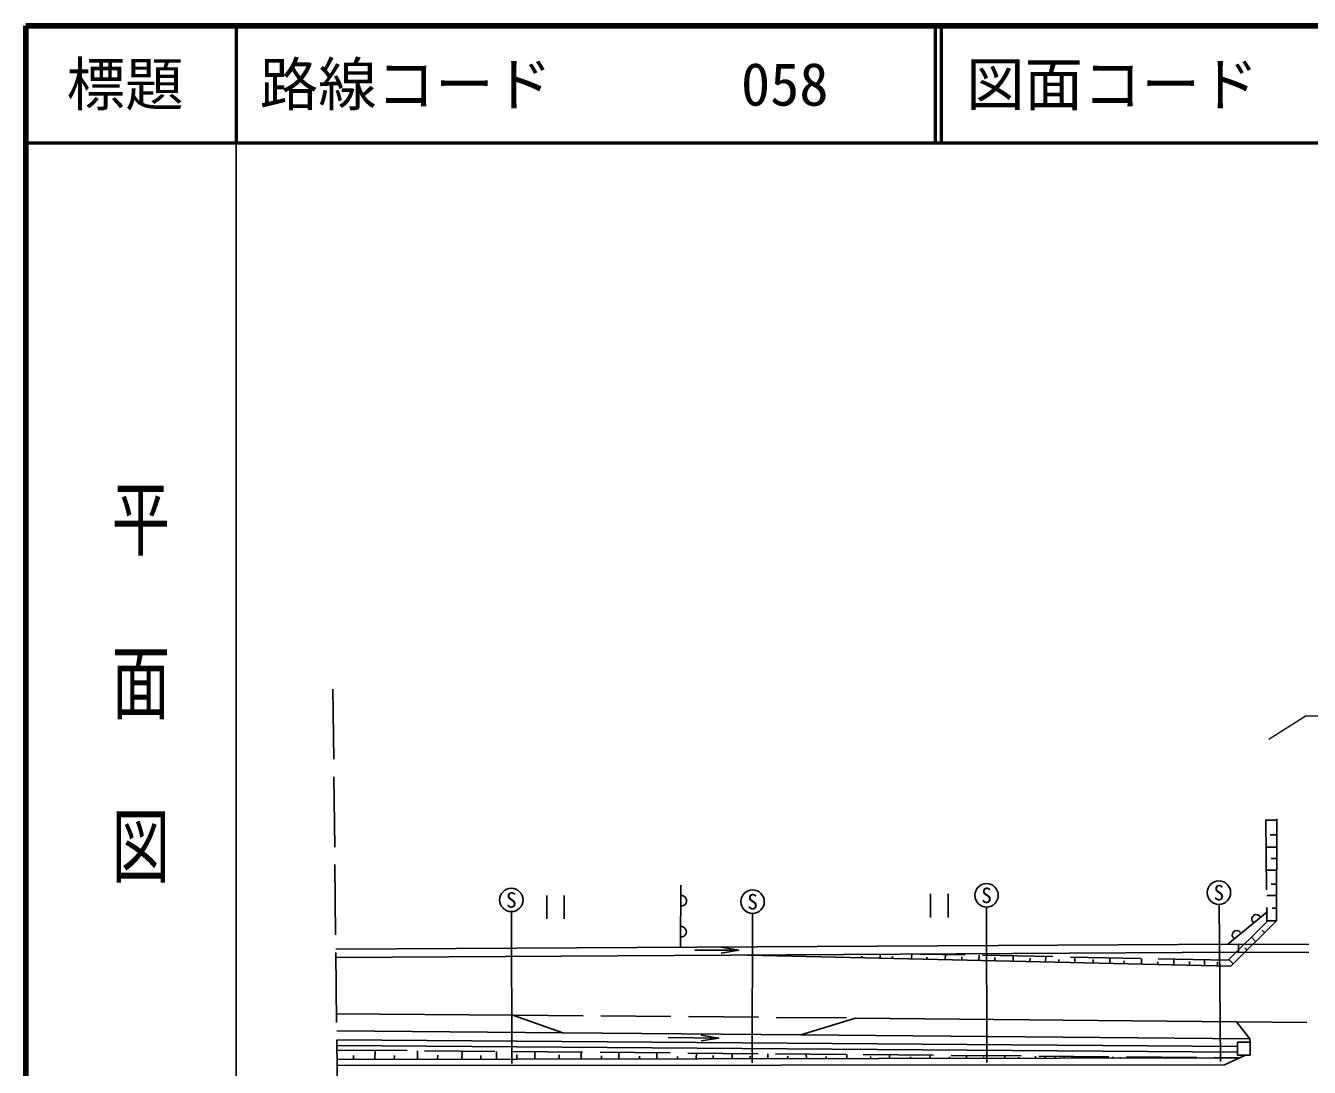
# Model space of a CAD drawing. Units: millimetres, scale not verified. Extents: x 40000 to 680000, y 20000 to 380000.
# Drawn here: x 40000 to 149724, y 290998 to 380000 of the extents above; entities that cross this region are included whole.
import ezdxf
from ezdxf.enums import TextEntityAlignment as Align

# ---------------------------------------------------------------- set-up
doc = ezdxf.new("R2010")
doc.units = ezdxf.units.MM
doc.header["$LTSCALE"] = 1000
doc.linetypes.add('DASHED', pattern=[7.5, 6, -1.5])
for name, color, linetype, lineweight in [('M-BGD', 7, 'Continuous', 25), ('M-BGD-EXST', 7, 'Continuous', 25), ('M-STR-HTXT', 7, 'Continuous', 13), ('M-TTL', 2, 'Continuous', 140), ('M-TTL-BAND', 7, 'Continuous', 25), ('M-TTL-LINE', 7, 'Continuous', 50)]:
    doc.layers.add(name, color=color, linetype=linetype, lineweight=lineweight)
doc.layers.add('M-TTL-TXT', color=7, linetype='Continuous')
doc.styles.add('@ＭＳ ゴシック', font='')
doc.styles.add('ＭＳ ゴシック', font='')
doc.styles.get('@ＭＳ ゴシック').set_extended_font_data('@MS Gothic')
doc.styles.get('ＭＳ ゴシック').set_extended_font_data('MS Gothic')

# ---------------------------------------------------------------- blocks, each defined once
blk = doc.blocks.new('open_arrow')
at = {"color": 0, "linetype": 'Continuous', "lineweight": -2}
blk.add_lwpolyline([(7.5, 1.25), (0, 0), (7.5, -1.25)], dxfattribs=at)

msp = doc.modelspace()

# ---------------------------------------------------------------- linework, layer by layer
at = {"layer": 'M-BGD', "linetype": 'DASHED'}
for p, q in [((66659, 287317), (66263, 323824)), ((146003, 312159), (146104, 303428)), ((146104, 303428), (142797, 300158)), ((142797, 300158), (116470, 300675)), ((143671, 301531), (152759, 301488)), ((143675, 300831), (152757, 300788)), ((81653, 295462), (110925, 295209)), ((143500, 294888), (153018, 294809)), ((66603, 292474), (143765, 291809))]:
    msp.add_line(p, q, dxfattribs=at)
at = {"layer": 'M-BGD'}
for p, q in [((146939, 312117), (146004, 312120)), ((146907, 303516), (146940, 312231)), ((146935, 310871), (146389, 310873)), ((146931, 309805), (146031, 309809)), ((146927, 308845), (146452, 308847)), ((146923, 307830), (146053, 307833)), ((95961, 301257), (96013, 306552)), ((146919, 306658), (146452, 306660)), ((146915, 305689), (146078, 305692)), ((142766, 301526), (146095, 304258)), ((146911, 304591), (146561, 304593)), ((143023, 299652), (146907, 303516)), ((146907, 303525), (146103, 303528)), ((145137, 301755), (144777, 302116)), ((145895, 302509), (145702, 302703)), ((66510, 301088), (143671, 301531)), ((66517, 300388), (143675, 300831)), ((113028, 300333), (113035, 300655)), ((115732, 300272), (115741, 300671)), ((143675, 300831), (143671, 301531)), ((144400, 301021), (144208, 301215)), ((101706, 300590), (143023, 299652)), ((111461, 300369), (111464, 300499)), ((114079, 300309), (114083, 300473)), ((117016, 300242), (117020, 300413)), ((118608, 300206), (118617, 300633)), ((120011, 300174), (120017, 300447)), ((121485, 300141), (121495, 300576)), ((122837, 300110), (122843, 300370)), ((124405, 300075), (124415, 300519)), ((125843, 300042), (125849, 300310)), ((127187, 300011), (127197, 300464)), ((128309, 299986), (128314, 300207)), ((129678, 299955), (129688, 300416)), ((131236, 299919), (131242, 300216)), ((132674, 299887), (132685, 300357)), ((133882, 299859), (133887, 300104)), ((135374, 299825), (135384, 300304)), ((136777, 299794), (136782, 300007)), ((138139, 299763), (138150, 300250)), ((139482, 299732), (139490, 300052)), ((140761, 299703), (140772, 300198)), ((141882, 299678), (141889, 299989)), ((143203, 299830), (142837, 300198)), ((81653, 295462), (66570, 295572)), ((85906, 293940), (81653, 295462)), ((106253, 293766), (110925, 295209)), ((110925, 295209), (143500, 294888)), ((66585, 294124), (85906, 293940)), ((143500, 294888), (144634, 293420)), ((143581, 292783), (66594, 293358)), ((106253, 293766), (85906, 293940)), ((144634, 293420), (106253, 293766)), ((143581, 293134), (144665, 293134)), ((143581, 293134), (143581, 292050)), ((144634, 293420), (144665, 293134)), ((144665, 293134), (144665, 292050)), ((143581, 292282), (66599, 292858)), ((68024, 291673), (68029, 292010)), ((69856, 291676), (69867, 292446)), ((71499, 291679), (71522, 292010)), ((73480, 291682), (73497, 292415)), ((75209, 291686), (75221, 292022)), ((77276, 291689), (77304, 292382)), ((78914, 291692), (78919, 292010)), ((80242, 291695), (80253, 292356)), ((81977, 291698), (81994, 292091)), ((83511, 291701), (83511, 292328)), ((85607, 291704), (85612, 292073)), ((87490, 291708), (87496, 292294)), ((89219, 291711), (89208, 291965)), ((90702, 291714), (90714, 292266)), ((92471, 291717), (92471, 291964)), ((93952, 291719), (93955, 292238)), ((95711, 291723), (95719, 291918)), ((97299, 291725), (97334, 292209)), ((98776, 291728), (98776, 292006)), ((100387, 291731), (100395, 292183)), ((101936, 291734), (101936, 291946)), ((103428, 291737), (103428, 292157)), ((105127, 291740), (105146, 291962)), ((106730, 291742), (106711, 292128)), ((108432, 291746), (108436, 291927)), ((110196, 291749), (110196, 292098)), ((112241, 291752), (112221, 291919)), ((113829, 291755), (113842, 292067)), ((115637, 291759), (115641, 291896)), ((117286, 291762), (117301, 292037)), ((118969, 291765), (118962, 291885)), ((120423, 291767), (120408, 292010)), ((121869, 291770), (121865, 291888)), ((123682, 291773), (123686, 291982)), ((124900, 291775), (124904, 291869)), ((126308, 291778), (126320, 291960)), ((127998, 291781), (127996, 291945)), ((129454, 291783), (129459, 291933)), ((130881, 291786), (130883, 291920)), ((131972, 291788), (131975, 291911)), ((132919, 291790), (132929, 291903)), ((133569, 291791), (133569, 291868)), ((134213, 291792), (134213, 291892)), ((135431, 291794), (135434, 291881)), ((136299, 291796), (136296, 291874)), ((142482, 291204), (144276, 292050)), ((144665, 292050), (143581, 292050)), ((143765, 291809), (66612, 291670)), ((66618, 291153), (142482, 291204)), ((127148, 291779), (127148, 291866)), ((128761, 291782), (128761, 291867)), ((130178, 291785), (130176, 291864)), ((131453, 291787), (131446, 291856)), ((132420, 291789), (132420, 291856)), ((134861, 291793), (134861, 291842)), ((135865, 291795), (135870, 291835)), ((136824, 291797), (136825, 291833)), ((137316, 291798), (137316, 291865))]:
    msp.add_line(p, q, dxfattribs=at)
for centre, radius, start, end in [((96055, 305228), 445, 262.30302, 96.58193), ((145186, 303668), 379, 20.708, 238.04058), ((96029, 302580), 445, 262.30302, 96.58193), ((143521, 302302), 379, 20.708, 238.04058)]:
    msp.add_arc(centre, radius, start, end, dxfattribs=at)
at = {"layer": 'M-BGD-EXST'}
for p, q in [((84536, 305673), (84536, 303673)), ((86036, 303673), (86036, 305673)), ((117340, 305810), (117340, 303810)), ((118840, 303810), (118840, 305810)), ((81514, 304298), (81543, 291337)), ((102099, 291391), (102132, 304150)), ((122136, 304691), (122159, 291410)), ((142131, 291481), (142006, 304920)), ((100955, 301017), (97211, 301002)), ((99249, 293478), (94915, 293541))]:
    msp.add_line(p, q, dxfattribs=at)
for centre in [(81512, 305298), (102135, 305150), (122134, 305691), (141997, 305920)]:
    msp.add_circle(centre, 1000, dxfattribs=at)
at = {"layer": 'M-STR-HTXT'}
for q in [(146269, 319008), (215197, 321016)]:
    msp.add_line((149455, 321016), q, dxfattribs=at)
at = {"layer": 'M-TTL'}
for p, q in [((40000, 380000), (40000, 20000)), ((680000, 380000), (40000, 380000))]:
    msp.add_line(p, q, dxfattribs=at)
at = {"layer": 'M-TTL-BAND'}
msp.add_line((58000, 370000), (58000, 20000), dxfattribs=at)
at = {"layer": 'M-TTL-LINE'}
for p, q in [((58000, 380000), (58000, 370000)), ((117750, 380000), (117750, 370000)), ((118250, 380000), (118250, 370000)), ((40000, 370000), (680000, 370000))]:
    msp.add_line(p, q, dxfattribs=at)

# ---------------------------------------------------------------- block references
at = {"layer": 'M-BGD-EXST', "xscale": 200, "yscale": 200}
for p, rotation in [((100955, 301017), 180.2), ((99249, 293478), 179.2)]:
    msp.add_blockref('open_arrow', p, dxfattribs=dict(at, rotation=rotation))

# ---------------------------------------------------------------- texts
at = {"layer": 'M-BGD-EXST', "style": 'ＭＳ ゴシック'}
for p in [(122134, 305691), (141997, 305920), (81512, 305298), (102135, 305150)]:
    msp.add_text('S', height=1320, dxfattribs=at).set_placement(p, align=Align.MIDDLE_CENTER)
at = {"layer": 'M-TTL-BAND', "style": '@ＭＳ ゴシック', "width": 1.4}
msp.add_text('平  面  図', height=3666, rotation=270, dxfattribs=at).set_placement((49777, 306475), align=Align.MIDDLE_RIGHT)
at = {"layer": 'M-TTL-TXT', "style": 'ＭＳ ゴシック'}
msp.add_text('標題', height=3666, dxfattribs=at).set_placement((48500, 375000), align=Align.MIDDLE_CENTER)
for s, p in [('路線コード', (60000, 375000)), ('058', (101142, 375000)), ('図面コード', (120380, 375000))]:
    msp.add_text(s, height=3666, dxfattribs=at).set_placement(p, align=Align.MIDDLE_LEFT)

doc.saveas('drawing.dxf')
